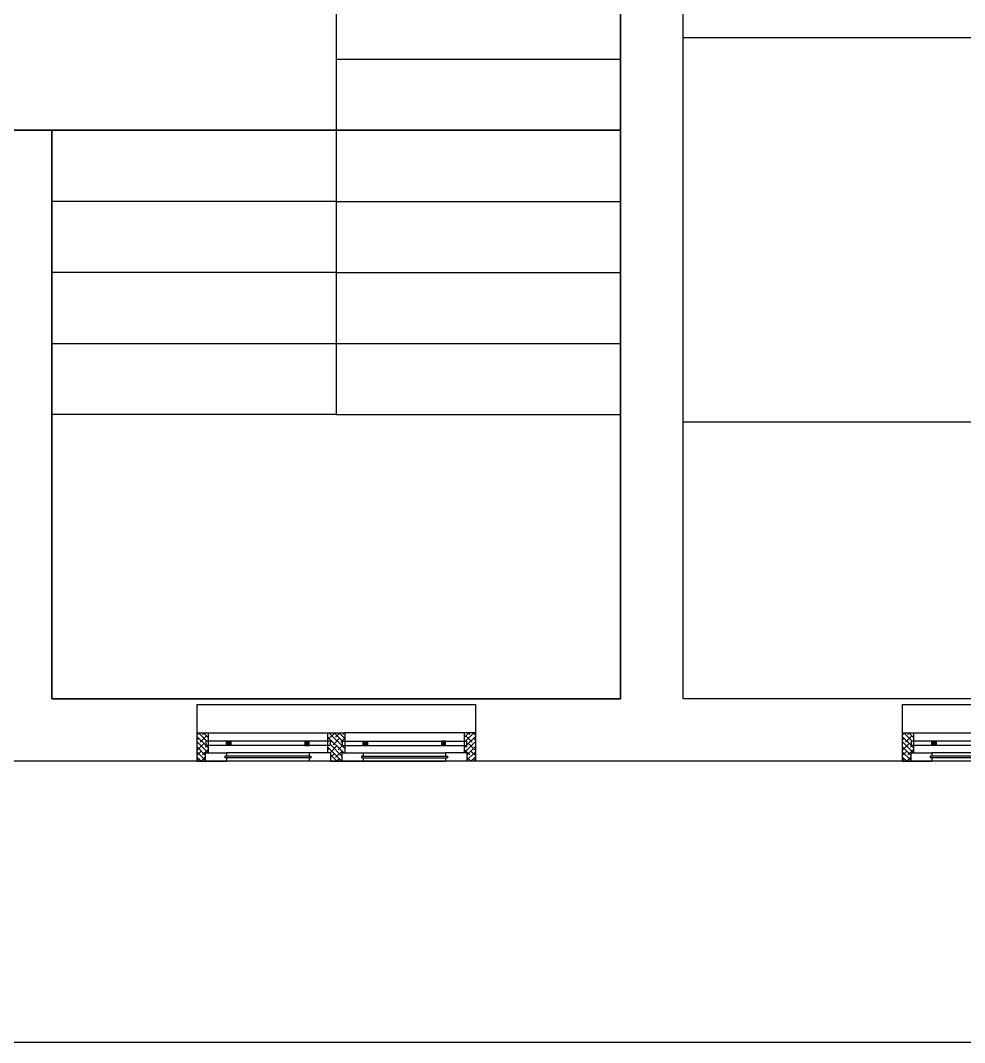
# Model space of a CAD drawing. Extents: x -4409 to 83729, y -39415 to 28842.
# Drawn here: x 19189 to 22508, y 6113 to 9709 of the extents above; entities that cross this region are included whole.
import ezdxf

# ---------------------------------------------------------------- set-up
doc = ezdxf.new("R2010")
doc.units = 0
for name, color, linetype in [('1_WALL', 7, 'CONTINUOUS'), ('4_JOINERY', 217, 'CONTINUOUS'), ('WWW_CADBLOCKSFREE_COM', 7, 'CONTINUOUS')]:
    doc.layers.add(name, color=color, linetype=linetype)

# ---------------------------------------------------------------- blocks, each defined once
blk = doc.blocks.new('ER5T')
at = {"layer": '4_JOINERY', "color": 150}
for p, q in [((169.14, -27.44), (19.14, -27.44)), ((19.14, -27.44), (19.14, -47.44)), ((169.14, -27.44), (169.14, -47.44)), ((19.14, -37.44), (25.14, -37.44)), ((19.14, -37.44), (69.14, -37.44)), ((19.14, -38.24), (19.94, -37.44)), ((19.14, -40.04), (21.74, -37.44)), ((19.14, -41.83), (23.53, -37.44)), ((19.14, -37.44), (19.14, -47.44)), ((19.14, -43.63), (25.14, -37.63)), ((19.14, -38.68), (19.37, -38.91)), ((19.14, -45.43), (25.14, -39.43)), ((19.82, -37.56), (22.06, -39.81)), ((22.51, -38.46), (24.44, -40.38)), ((23.29, -37.44), (23.86, -38.01)), ((25.08, -37.44), (25.14, -37.49)), ((25.14, -37.44), (25.14, -44.44)), ((75.14, -37.44), (69.14, -37.44)), ((69.14, -37.44), (69.14, -44.44)), ((69.14, -37.92), (69.62, -37.44)), ((69.14, -39.71), (71.41, -37.44)), ((69.14, -43.31), (75.01, -37.44)), ((69.37, -37.44), (70.84, -38.91)), ((69.5, -39.36), (71.74, -41.6)), ((69.8, -44.44), (75.14, -39.1)), ((69.99, -40.66), (73.21, -37.44)), ((71.29, -37.56), (73.54, -39.81)), ((73.99, -38.46), (75.14, -39.61)), ((74.76, -37.44), (75.14, -37.81)), ((75.14, -37.44), (75.14, -44.44)), ((117.14, -37.44), (75.14, -37.44)), ((123.14, -37.44), (117.14, -37.44)), ((117.14, -37.44), (117.14, -44.44)), ((117.14, -37.6), (117.29, -37.44)), ((117.14, -39.39), (119.09, -37.44)), ((117.14, -42.98), (122.68, -37.44)), ((117.14, -37.52), (117.62, -38.01)), ((117.14, -39.32), (118.52, -40.7)), ((117.48, -44.44), (123.14, -38.78)), ((117.94, -40.38), (120.89, -37.44)), ((118.85, -37.44), (120.32, -38.91)), ((118.97, -39.36), (121.21, -41.6)), ((120.76, -37.56), (123.01, -39.81)), ((123.14, -37.44), (123.14, -44.44)), ((169.14, -37.44), (123.14, -37.44)), ((169.14, -37.44), (165.14, -37.44)), ((165.14, -37.44), (165.14, -44.44)), ((165.14, -39.07), (166.77, -37.44)), ((165.62, -40.38), (168.56, -37.44)), ((165.75, -38.46), (167.99, -40.7)), ((165.99, -41.81), (169.14, -38.66)), ((166.52, -37.44), (167.1, -38.01)), ((168.32, -37.44), (169.14, -38.25)), ((168.44, -39.36), (169.14, -40.05)), ((19.14, -40.47), (20.27, -41.6)), ((19.14, -47.22), (24.47, -41.88)), ((19.14, -42.27), (21.16, -44.3)), ((20.72, -40.25), (22.96, -42.5)), ((20.72, -47.44), (25.14, -43.02)), ((21.61, -42.95), (23.86, -45.19)), ((23.41, -41.15), (25.14, -42.88)), ((24.28, -40.38), (69.99, -40.38)), ((24.28, -40.38), (24.28, -41.88)), ((24.28, -41.88), (69.99, -41.88)), ((31.64, -41.8), (33.05, -40.38)), ((31.64, -41.35), (32.61, -40.38)), ((31.64, -40.91), (32.16, -40.38)), ((31.64, -40.47), (31.72, -40.38)), ((31.64, -40.38), (33.14, -40.38)), ((31.64, -41.88), (31.64, -40.38)), ((33.14, -41.88), (31.64, -41.88)), ((31.99, -41.88), (33.14, -40.74)), ((32.43, -41.88), (33.14, -41.18)), ((32.87, -41.88), (33.14, -41.62)), ((33.14, -40.38), (33.14, -41.88)), ((62.64, -40.38), (61.14, -40.38)), ((61.14, -40.38), (61.14, -41.88)), ((62.28, -41.88), (61.14, -40.74)), ((61.84, -41.88), (61.14, -41.18)), ((61.4, -41.88), (61.14, -41.62)), ((61.14, -41.88), (62.64, -41.88)), ((62.64, -41.8), (61.22, -40.38)), ((62.64, -41.35), (61.67, -40.38)), ((62.64, -40.91), (62.11, -40.38)), ((62.64, -40.47), (62.55, -40.38)), ((62.64, -41.88), (62.64, -40.38)), ((69.14, -42.59), (69.94, -43.4)), ((69.99, -40.38), (69.99, -41.88)), ((70.14, -45.9), (74.28, -41.75)), ((70.39, -42.05), (72.64, -44.3)), ((70.39, -47.44), (75.14, -42.69)), ((72.19, -40.25), (74.43, -42.5)), ((73.09, -42.95), (74.58, -44.44)), ((74.28, -40.38), (117.99, -40.38)), ((74.28, -40.38), (74.28, -41.88)), ((74.28, -41.88), (117.99, -41.88)), ((84.14, -41.8), (85.55, -40.38)), ((84.14, -41.35), (85.11, -40.38)), ((84.14, -40.91), (84.66, -40.38)), ((84.14, -40.47), (84.22, -40.38)), ((84.14, -40.38), (85.64, -40.38)), ((84.14, -41.88), (84.14, -40.38)), ((85.64, -41.88), (84.14, -41.88)), ((84.49, -41.88), (85.64, -40.74)), ((84.93, -41.88), (85.64, -41.18)), ((85.37, -41.88), (85.64, -41.62)), ((85.64, -40.38), (85.64, -41.88)), ((110.64, -40.38), (109.14, -40.38)), ((109.14, -40.38), (109.14, -41.88)), ((110.28, -41.88), (109.14, -40.74)), ((109.84, -41.88), (109.14, -41.18)), ((109.4, -41.88), (109.14, -41.62)), ((109.14, -41.88), (110.64, -41.88)), ((110.64, -41.8), (109.22, -40.38)), ((110.64, -41.35), (109.67, -40.38)), ((110.64, -40.91), (110.11, -40.38)), ((110.64, -40.47), (110.55, -40.38)), ((110.64, -41.88), (110.64, -40.38)), ((117.91, -41.88), (119.42, -43.4)), ((117.99, -40.38), (117.99, -41.88)), ((118.14, -45.58), (122.28, -41.43)), ((118.14, -47.37), (123.14, -42.37)), ((119.87, -42.05), (122.11, -44.3)), ((121.66, -40.25), (122.28, -40.87)), ((122.28, -40.38), (165.99, -40.38)), ((122.28, -40.38), (122.28, -41.88)), ((122.28, -41.88), (165.99, -41.88)), ((122.56, -42.95), (123.14, -43.52)), ((129.64, -41.8), (131.05, -40.38)), ((129.64, -41.35), (130.61, -40.38)), ((129.64, -40.91), (130.16, -40.38)), ((129.64, -40.47), (129.72, -40.38)), ((129.64, -40.38), (131.14, -40.38)), ((129.64, -41.88), (129.64, -40.38)), ((131.14, -41.88), (129.64, -41.88)), ((129.99, -41.88), (131.14, -40.74)), ((130.43, -41.88), (131.14, -41.18)), ((130.87, -41.88), (131.14, -41.62)), ((131.14, -40.38), (131.14, -41.88)), ((158.64, -40.38), (157.14, -40.38)), ((157.14, -40.38), (157.14, -41.88)), ((158.28, -41.88), (157.14, -40.74)), ((157.84, -41.88), (157.14, -41.18)), ((157.4, -41.88), (157.14, -41.62)), ((157.14, -41.88), (158.64, -41.88)), ((158.64, -41.8), (157.22, -40.38)), ((158.64, -41.35), (157.67, -40.38)), ((158.64, -40.91), (158.11, -40.38)), ((158.64, -40.47), (158.55, -40.38)), ((158.64, -41.88), (158.64, -40.38)), ((165.14, -39.64), (165.3, -39.81)), ((165.14, -42.66), (165.91, -41.88)), ((165.16, -44.44), (169.14, -40.46)), ((165.58, -41.88), (166.2, -42.5)), ((165.99, -40.38), (165.99, -41.88)), ((166.14, -45.25), (169.14, -42.25)), ((166.65, -41.15), (168.89, -43.4)), ((19.14, -45.86), (19.37, -46.09)), ((19.82, -44.74), (22.06, -46.99)), ((22.51, -45.64), (24.14, -47.27)), ((22.51, -47.44), (24.14, -45.81)), ((24.14, -44.44), (24.14, -47.44)), ((24.14, -44.44), (25.14, -44.44)), ((24.31, -43.85), (24.9, -44.44)), ((25.14, -44.44), (31.64, -44.44)), ((31.04, -45.64), (31.04, -46.24)), ((31.64, -45.64), (31.04, -45.64)), ((31.64, -46.24), (31.04, -46.24)), ((62.64, -44.44), (31.64, -44.44)), ((31.64, -44.44), (31.64, -45.64)), ((62.64, -45.64), (31.64, -45.64)), ((62.64, -46.24), (31.64, -46.24)), ((31.64, -46.24), (31.64, -47.44)), ((62.64, -44.44), (62.64, -45.64)), ((69.14, -44.44), (62.64, -44.44)), ((62.64, -45.64), (63.24, -45.64)), ((62.64, -46.24), (62.64, -47.44)), ((62.64, -46.24), (63.24, -46.24)), ((63.24, -45.64), (63.24, -46.24)), ((69.14, -44.39), (69.19, -44.44)), ((70.14, -44.44), (69.14, -44.44)), ((70.14, -44.44), (70.14, -47.44)), ((70.14, -45.39), (70.84, -46.09)), ((71.29, -44.74), (73.54, -46.99)), ((72.19, -47.44), (74.14, -45.49)), ((73.99, -45.64), (74.14, -45.79)), ((74.14, -44.44), (74.14, -47.44)), ((74.14, -44.44), (75.14, -44.44)), ((75.14, -44.44), (81.64, -44.44)), ((81.04, -45.64), (81.04, -46.24)), ((81.64, -45.64), (81.04, -45.64)), ((81.64, -46.24), (81.04, -46.24)), ((81.64, -44.44), (81.64, -45.64)), ((81.64, -44.44), (110.64, -44.44)), ((81.64, -45.64), (110.64, -45.64)), ((81.64, -46.24), (81.64, -47.44)), ((81.64, -46.24), (110.64, -46.24)), ((117.14, -44.44), (110.64, -44.44)), ((110.64, -44.44), (110.64, -45.64)), ((110.64, -45.64), (111.24, -45.64)), ((110.64, -46.24), (111.24, -46.24)), ((110.64, -46.24), (110.64, -47.44)), ((111.24, -45.64), (111.24, -46.24)), ((118.14, -44.44), (117.14, -44.44)), ((118.07, -43.85), (120.32, -46.09)), ((118.14, -44.44), (118.14, -47.44)), ((118.97, -46.54), (119.87, -47.44)), ((119.87, -47.44), (122.14, -45.17)), ((120.76, -44.74), (122.14, -46.12)), ((122.14, -44.44), (122.14, -47.44)), ((122.14, -44.44), (123.14, -44.44)), ((122.87, -44.44), (123.14, -44.17)), ((123.14, -44.44), (129.64, -44.44)), ((129.04, -45.64), (129.04, -46.24)), ((129.64, -45.64), (129.04, -45.64)), ((129.64, -46.24), (129.04, -46.24)), ((129.64, -44.44), (129.64, -45.64)), ((129.64, -44.44), (158.64, -44.44)), ((129.64, -45.64), (158.64, -45.64)), ((129.64, -46.24), (129.64, -47.44)), ((129.64, -46.24), (158.64, -46.24)), ((158.64, -44.44), (158.64, -45.64)), ((165.14, -44.44), (158.64, -44.44)), ((158.64, -45.64), (159.24, -45.64)), ((158.64, -46.24), (158.64, -47.44)), ((158.64, -46.24), (159.24, -46.24)), ((159.24, -45.64), (159.24, -46.24)), ((165.14, -43.23), (167.1, -45.19)), ((166.14, -44.44), (165.14, -44.44)), ((166.14, -47.05), (169.14, -44.05)), ((166.14, -44.44), (166.14, -47.44)), ((166.14, -46.03), (167.54, -47.44)), ((167.54, -43.85), (169.14, -45.44)), ((167.54, -47.44), (169.14, -45.85)), ((168.44, -46.54), (169.14, -47.23)), ((19.14, -47.44), (24.14, -47.44)), ((24.14, -47.44), (31.64, -47.44)), ((62.64, -47.44), (31.64, -47.44)), ((70.14, -47.44), (62.64, -47.44)), ((70.14, -47.18), (70.39, -47.44)), ((74.14, -47.44), (70.14, -47.44)), ((73.99, -47.44), (74.14, -47.29)), ((74.14, -47.44), (81.64, -47.44)), ((81.64, -47.44), (110.64, -47.44)), ((118.14, -47.44), (110.64, -47.44)), ((122.14, -47.44), (118.14, -47.44)), ((121.66, -47.44), (122.14, -46.96)), ((122.14, -47.44), (129.64, -47.44)), ((129.64, -47.44), (158.64, -47.44)), ((166.14, -47.44), (158.64, -47.44)), ((169.14, -47.44), (166.14, -47.44))]:
    blk.add_line(p, q, dxfattribs=at)

msp = doc.modelspace()

# ---------------------------------------------------------------- linework, layer by layer
at = {"layer": '4_JOINERY', "color": 150}
for p, q in [((19808.676, 7302.788), (20788.676, 7302.788)), ((19808.676, 7302.788), (19808.676, 7102.788)), ((20788.676, 7302.788), (20788.676, 7102.788)), ((19808.676, 7202.788), (19848.676, 7202.788)), ((19816.834, 7202.788), (19808.676, 7194.63)), ((19808.676, 7202.788), (20268.676, 7202.788)), ((19843.864, 7173.324), (19814.4, 7202.788)), ((19842.558, 7192.59), (19820.107, 7170.14)), ((19834.795, 7202.788), (19829.087, 7197.08)), ((19848.676, 7186.472), (19832.36, 7202.788)), ((19848.676, 7202.788), (19848.676, 7132.788)), ((20268.676, 7202.788), (20328.676, 7202.788)), ((20268.676, 7202.788), (20268.676, 7132.788)), ((20292.393, 7201.571), (20269.942, 7179.12)), ((20328.676, 7147.327), (20273.215, 7202.788)), ((20320.64, 7173.324), (20291.176, 7202.788)), ((20311.571, 7202.788), (20296.883, 7188.1)), ((20328.676, 7183.248), (20309.136, 7202.788)), ((20328.676, 7201.933), (20323.824, 7197.08)), ((20328.676, 7201.208), (20327.097, 7202.788)), ((20328.676, 7202.788), (20328.676, 7132.788)), ((20788.676, 7202.788), (20328.676, 7202.788)), ((20788.676, 7202.788), (20748.676, 7202.788)), ((20748.676, 7202.788), (20748.676, 7132.788)), ((20748.676, 7186.472), (20764.992, 7202.788)), ((20753.489, 7173.324), (20782.953, 7202.788)), ((20754.795, 7192.59), (20777.245, 7170.14)), ((20762.558, 7202.788), (20768.265, 7197.08)), ((20780.518, 7202.788), (20788.676, 7194.63)), ((19840.145, 7159.082), (19808.676, 7190.551)), ((19815.617, 7183.61), (19808.676, 7176.669)), ((19848.479, 7132.788), (19808.676, 7172.59)), ((19833.578, 7165.65), (19811.127, 7143.199)), ((19844.213, 7158.324), (19838.068, 7152.179)), ((20277.207, 7173.324), (19840.145, 7173.324)), ((19840.145, 7173.324), (19840.145, 7158.324)), ((20277.207, 7158.324), (19840.145, 7158.324)), ((19848.676, 7150.551), (19840.903, 7158.324)), ((19848.676, 7180.748), (19847.048, 7179.12)), ((19913.676, 7172.463), (19914.537, 7173.324)), ((19913.676, 7168.044), (19918.957, 7173.324)), ((19913.676, 7163.624), (19923.376, 7173.324)), ((19913.676, 7159.205), (19927.795, 7173.324)), ((19913.676, 7173.324), (19928.676, 7173.324)), ((19913.676, 7158.324), (19913.676, 7173.324)), ((19928.676, 7158.324), (19913.676, 7158.324)), ((19917.215, 7158.324), (19928.676, 7169.785)), ((19921.634, 7158.324), (19928.676, 7165.366)), ((19926.054, 7158.324), (19928.676, 7160.947)), ((19928.676, 7173.324), (19928.676, 7158.324)), ((20203.676, 7173.324), (20188.676, 7173.324)), ((20188.676, 7173.324), (20188.676, 7158.324)), ((20200.138, 7158.324), (20188.676, 7169.785)), ((20195.718, 7158.324), (20188.676, 7165.366)), ((20191.299, 7158.324), (20188.676, 7160.947)), ((20188.676, 7158.324), (20203.676, 7158.324)), ((20203.676, 7159.205), (20189.557, 7173.324)), ((20203.676, 7163.624), (20193.977, 7173.324)), ((20203.676, 7168.044), (20198.396, 7173.324)), ((20203.676, 7172.463), (20202.816, 7173.324)), ((20203.676, 7158.324), (20203.676, 7173.324)), ((20325.255, 7132.788), (20268.676, 7189.366)), ((20283.413, 7174.63), (20277.207, 7168.424)), ((20277.207, 7173.324), (20277.207, 7158.324)), ((20318.676, 7121.406), (20277.207, 7162.875)), ((20301.373, 7156.669), (20278.923, 7134.219)), ((20310.354, 7183.61), (20287.903, 7161.159)), ((20320.988, 7158.324), (20305.863, 7143.199)), ((20328.676, 7183.972), (20314.844, 7170.14)), ((20320.145, 7173.324), (20320.145, 7158.324)), ((20320.145, 7173.324), (20757.207, 7173.324)), ((20320.145, 7158.324), (20757.207, 7158.324)), ((20393.676, 7159.205), (20407.795, 7173.324)), ((20393.676, 7163.624), (20403.376, 7173.324)), ((20393.676, 7168.044), (20398.957, 7173.324)), ((20393.676, 7172.463), (20394.537, 7173.324)), ((20393.676, 7173.324), (20408.676, 7173.324)), ((20393.676, 7158.324), (20393.676, 7173.324)), ((20408.676, 7158.324), (20393.676, 7158.324)), ((20397.215, 7158.324), (20408.676, 7169.785)), ((20401.634, 7158.324), (20408.676, 7165.366)), ((20406.054, 7158.324), (20408.676, 7160.947)), ((20408.676, 7173.324), (20408.676, 7158.324)), ((20683.676, 7173.324), (20668.676, 7173.324)), ((20668.676, 7173.324), (20668.676, 7158.324)), ((20680.138, 7158.324), (20668.676, 7169.785)), ((20675.718, 7158.324), (20668.676, 7165.366)), ((20671.299, 7158.324), (20668.676, 7160.947)), ((20668.676, 7158.324), (20683.676, 7158.324)), ((20683.676, 7159.205), (20669.557, 7173.324)), ((20683.676, 7163.624), (20673.977, 7173.324)), ((20683.676, 7168.044), (20678.396, 7173.324)), ((20683.676, 7172.463), (20682.816, 7173.324)), ((20683.676, 7158.324), (20683.676, 7173.324)), ((20748.676, 7180.748), (20750.305, 7179.12)), ((20748.676, 7150.551), (20756.449, 7158.324)), ((20748.874, 7132.788), (20788.676, 7172.59)), ((20753.14, 7158.324), (20759.285, 7152.179)), ((20757.207, 7159.082), (20788.676, 7190.551)), ((20757.207, 7173.324), (20757.207, 7158.324)), ((20763.775, 7165.65), (20786.226, 7143.199)), ((20781.736, 7183.61), (20788.676, 7176.669)), ((19838.676, 7124.63), (19808.676, 7154.63)), ((19824.597, 7138.709), (19808.676, 7122.788)), ((19838.676, 7106.669), (19808.676, 7136.669)), ((19848.676, 7144.827), (19829.087, 7125.238)), ((19838.676, 7132.788), (19838.676, 7102.788)), ((19838.676, 7132.788), (19848.676, 7132.788)), ((19848.676, 7132.788), (19913.676, 7132.788)), ((19907.676, 7120.788), (19907.676, 7114.788)), ((19913.676, 7120.788), (19907.676, 7120.788)), ((19913.676, 7132.788), (19913.676, 7120.788)), ((20203.676, 7132.788), (19913.676, 7132.788)), ((20203.676, 7120.788), (19913.676, 7120.788)), ((20203.676, 7132.788), (20203.676, 7120.788)), ((20268.676, 7132.788), (20203.676, 7132.788)), ((20203.676, 7120.788), (20209.676, 7120.788)), ((20209.676, 7120.788), (20209.676, 7114.788)), ((20318.676, 7103.445), (20268.676, 7153.445)), ((20274.432, 7147.689), (20268.676, 7141.933)), ((20271.373, 7132.788), (20268.676, 7135.485)), ((20278.676, 7132.788), (20268.676, 7132.788)), ((20278.676, 7132.788), (20278.676, 7102.788)), ((20292.393, 7129.728), (20278.676, 7116.012)), ((20301.373, 7102.788), (20278.676, 7125.485)), ((20319.334, 7138.709), (20296.883, 7116.258)), ((20318.676, 7132.788), (20328.676, 7132.788)), ((20318.676, 7132.788), (20318.676, 7102.788)), ((20328.676, 7132.788), (20393.676, 7132.788)), ((20387.676, 7120.788), (20387.676, 7114.788)), ((20393.676, 7120.788), (20387.676, 7120.788)), ((20393.676, 7132.788), (20393.676, 7120.788)), ((20393.676, 7132.788), (20683.676, 7132.788)), ((20393.676, 7120.788), (20683.676, 7120.788)), ((20683.676, 7132.788), (20683.676, 7120.788)), ((20748.676, 7132.788), (20683.676, 7132.788)), ((20683.676, 7120.788), (20689.676, 7120.788)), ((20689.676, 7120.788), (20689.676, 7114.788)), ((20748.676, 7144.827), (20768.265, 7125.238)), ((20758.676, 7132.788), (20748.676, 7132.788)), ((20758.676, 7124.63), (20788.676, 7154.63)), ((20758.676, 7106.669), (20788.676, 7136.669)), ((20758.676, 7132.788), (20758.676, 7102.788)), ((20772.755, 7138.709), (20788.676, 7122.788)), ((19824.597, 7102.788), (19808.676, 7118.709)), ((19815.617, 7111.768), (19808.676, 7104.827)), ((19808.676, 7102.788), (19838.676, 7102.788)), ((19838.676, 7116.867), (19824.597, 7102.788)), ((19838.676, 7102.788), (19913.676, 7102.788)), ((19913.676, 7114.788), (19907.676, 7114.788)), ((19913.676, 7114.788), (19913.676, 7102.788)), ((20203.676, 7114.788), (19913.676, 7114.788)), ((20203.676, 7102.788), (19913.676, 7102.788)), ((20203.676, 7114.788), (20203.676, 7102.788)), ((20203.676, 7114.788), (20209.676, 7114.788)), ((20278.676, 7102.788), (20203.676, 7102.788)), ((20283.413, 7102.788), (20278.676, 7107.524)), ((20278.676, 7102.788), (20318.676, 7102.788)), ((20310.354, 7111.768), (20301.373, 7102.788)), ((20318.676, 7102.788), (20393.676, 7102.788)), ((20393.676, 7114.788), (20387.676, 7114.788)), ((20393.676, 7114.788), (20393.676, 7102.788)), ((20393.676, 7114.788), (20683.676, 7114.788)), ((20393.676, 7102.788), (20683.676, 7102.788)), ((20683.676, 7114.788), (20683.676, 7102.788)), ((20683.676, 7114.788), (20689.676, 7114.788)), ((20758.676, 7102.788), (20683.676, 7102.788)), ((20758.676, 7116.867), (20772.755, 7102.788)), ((20788.676, 7102.788), (20758.676, 7102.788)), ((20772.755, 7102.788), (20788.676, 7118.709)), ((20781.736, 7111.768), (20788.676, 7104.827))]:
    msp.add_line(p, q, dxfattribs=at)
at = {"layer": 'WWW_CADBLOCKSFREE_COM', "color": 7}
for p, q in [((21298.676, 7322.788), (21298.676, 10842.725)), ((21518.676, 7322.788), (21518.676, 10842.725)), ((19078.614, 9322.788), (19298.676, 9322.788)), ((19298.676, 9322.788), (19298.676, 7322.788)), ((19298.676, 7322.788), (21298.676, 7322.788)), ((24518.676, 7322.788), (21518.676, 7322.788)), ((24738.676, 7102.788), (21298.676, 7102.788))]:
    msp.add_line(p, q, dxfattribs=at)
at = {"layer": 'WWW_CADBLOCKSFREE_COM'}
msp.add_line((21298.676, 7102.788), (19078.676, 7102.788), dxfattribs=at)
at = {"layer": 'WWW_CADBLOCKSFREE_COM', "color": 8}
for points in [[(14157.307, 22332.931), (25574.954, 22332.931), (25574.954, 6113.264), (14157.307, 6113.264)], [(14157.307, 22332.931), (25574.954, 22332.931), (25574.954, 6113.264), (14157.307, 6113.264)], [(23296.074, 8296.475), (21518.676, 8296.475), (21518.676, 9648.975), (23296.074, 9648.975)], [(19298.676, 9322.788), (21298.676, 9322.788), (21298.676, 7322.788), (19298.676, 7322.788)]]:
    msp.add_lwpolyline(points, close=True, dxfattribs=at)
for points in [[(15438.676, 12822.788), (20418.676, 12822.788), (20418.676, 13042.788), (21298.676, 13042.788), (21298.676, 12142.788), (21518.676, 12142.788), (21518.676, 10843.185), (21298.676, 10843.185), (21298.676, 9322.788), (18586.132, 9322.788), (18586.132, 9102.717), (17478.674, 9102.717), (17478.674, 9322.717), (15438.676, 9322.717), (15438.676, 12822.788), (20418.676, 12822.788), (20418.676, 13042.788)], [(22398.676, 12362.788), (22398.856, 10622.663), (21518.676, 10622.663), (21518.676, 10842.725), (21298.676, 10842.725), (21298.676, 7322.788), (19298.676, 7322.788), (19298.676, 9322.788), (18586.132, 9322.788), (18586.132, 9102.717), (19078.614, 9102.717), (19078.676, 7102.788), (16078.676, 7102.788), (16078.676, 9102.717), (17478.674, 9102.717), (17478.674, 9322.717), (15438.676, 9322.717), (15438.676, 12822.788)], [(21518.676, 10622.663), (22618.676, 10622.663), (22618.676, 10842.68), (23368.642, 10842.722), (23368.655, 10622.725), (24518.675, 10622.788), (24518.675, 7322.788), (21518.676, 7322.788), (21518.676, 10622.663)]]:
    msp.add_lwpolyline(points, dxfattribs=at)
at = {"layer": 'WWW_CADBLOCKSFREE_COM', "color": 7}
for points in [[(20298.676, 9822.788), (20298.676, 9572.788), (21298.676, 9572.788)], [(20298.676, 9572.788), (20298.676, 9322.788), (21298.676, 9322.788)], [(20298.676, 9322.788), (19298.676, 9322.788)], [(20298.676, 9322.788), (20298.676, 9072.788), (21298.676, 9072.788)], [(20298.676, 9072.788), (19298.676, 9072.788)], [(20298.676, 9072.788), (20298.676, 8822.788), (21298.676, 8822.788)], [(20298.676, 8822.788), (19298.676, 8822.788)], [(20298.676, 8822.788), (20298.676, 8572.788), (21298.676, 8572.788)], [(20298.676, 8322.788), (19298.676, 8322.788), (19298.676, 8572.788), (20298.676, 8572.788)], [(20298.676, 8572.788), (20298.676, 8322.788), (21298.676, 8322.788)]]:
    msp.add_lwpolyline(points, dxfattribs=at)

# ---------------------------------------------------------------- block references
at = {"layer": '1_WALL', "xscale": -10, "yscale": 10, "zscale": 10}
msp.add_blockref('ER5T', (23980.042, 7577.171), dxfattribs=at)

doc.saveas('drawing.dxf')
